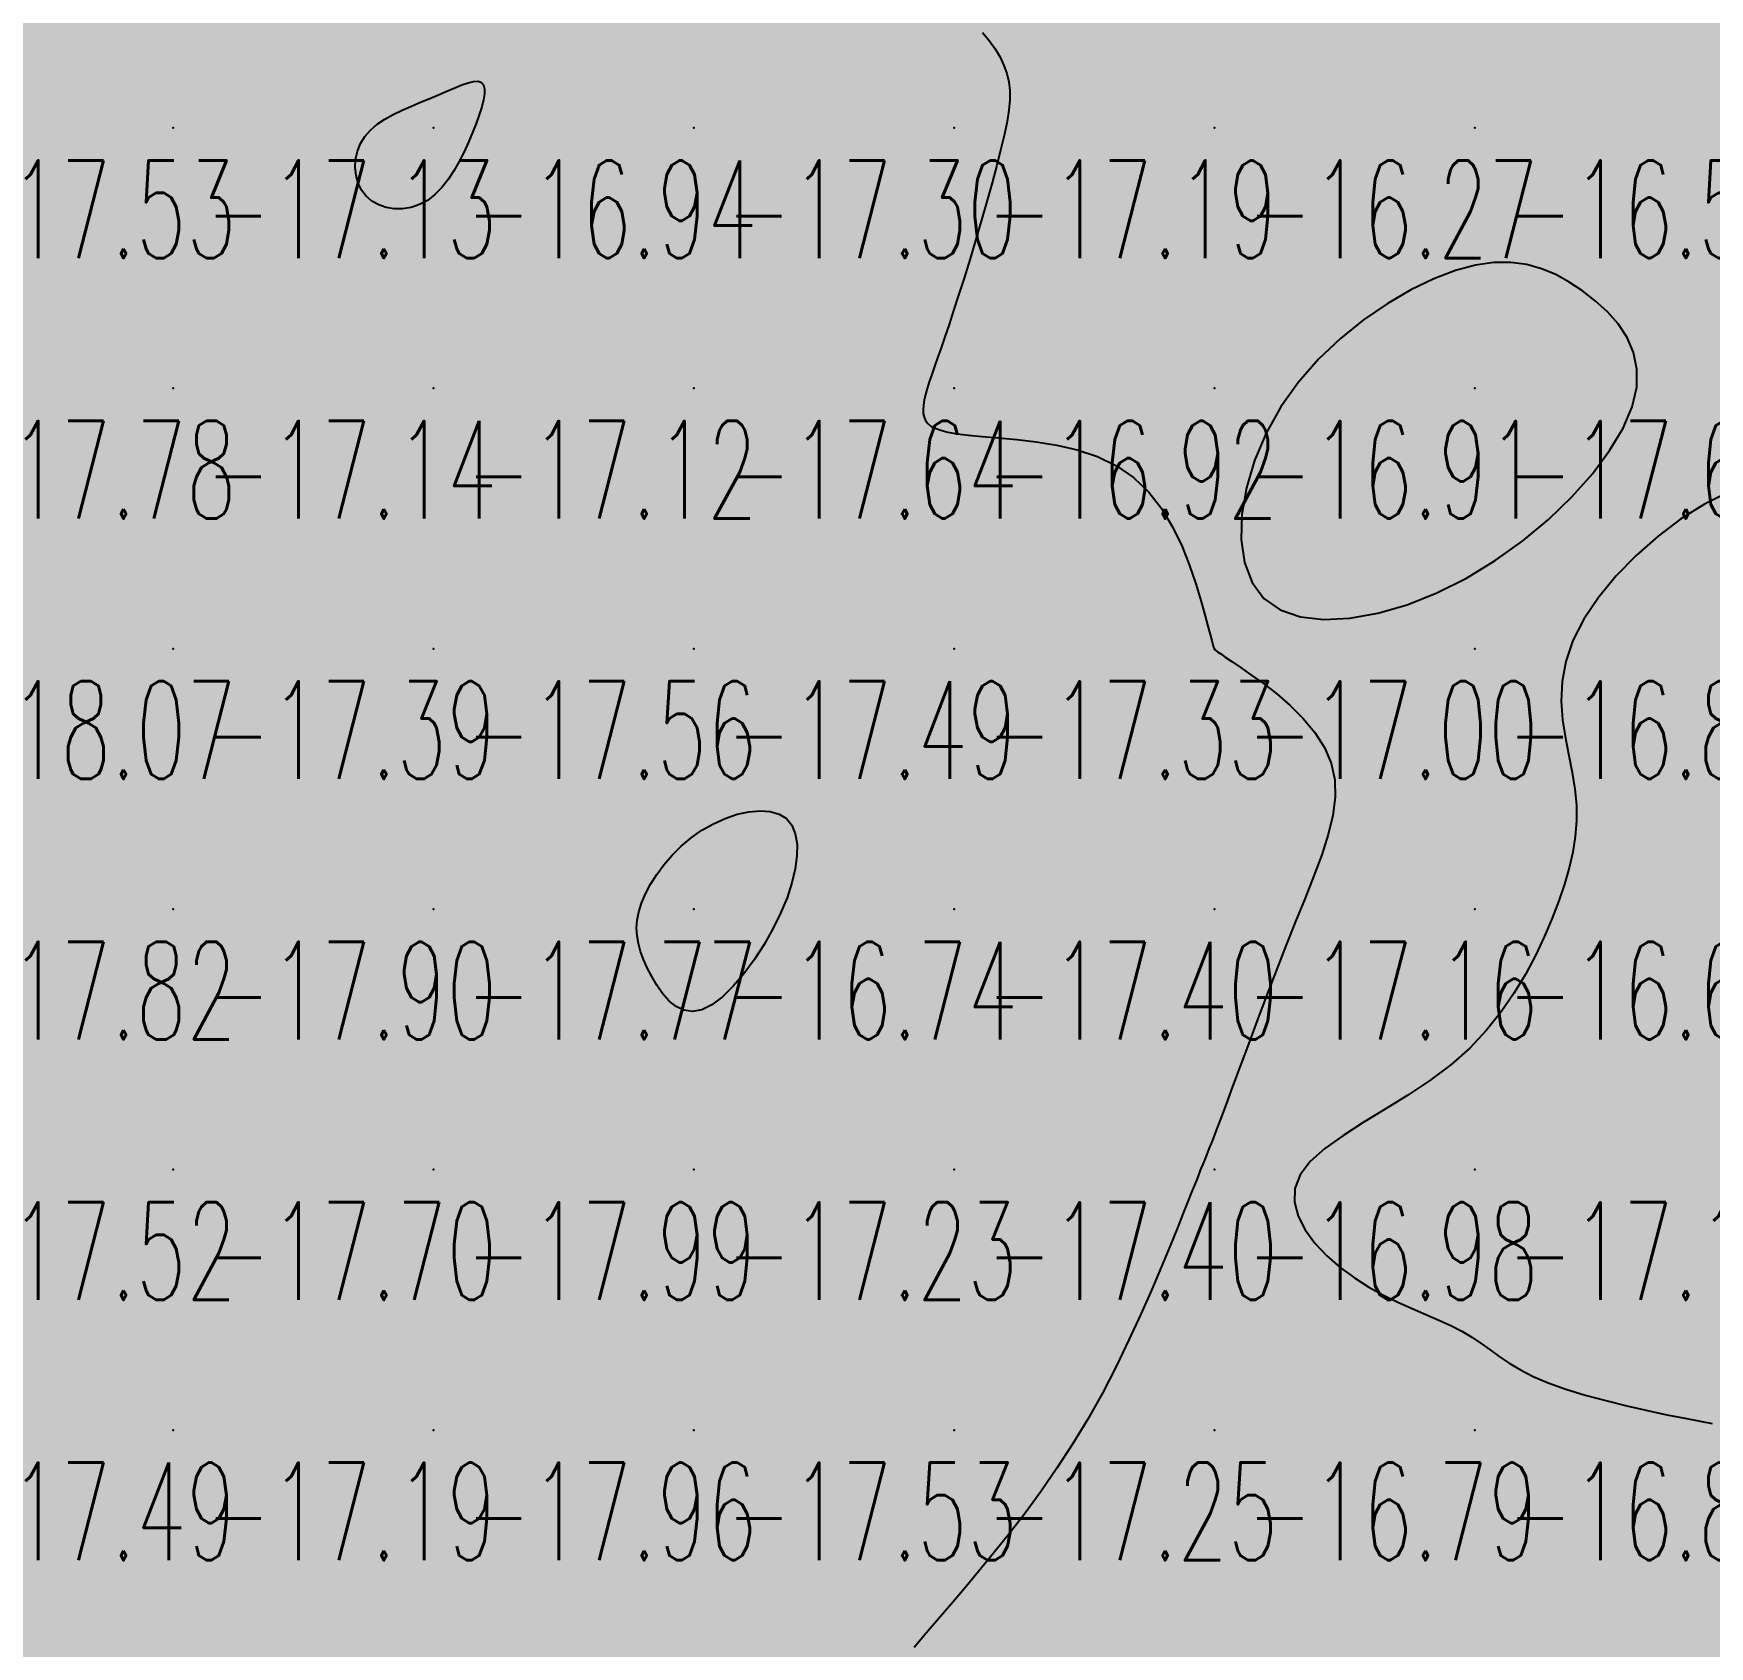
# Model space of a CAD drawing. Header units: millimetres. Extents: x 88261 to 90953, y 390274 to 392322.
# Drawn here: x 89624.9 to 89689.3, y 390618.9 to 390680.9 of the extents above; entities that cross this region are included whole.
import ezdxf
from ezdxf.enums import TextEntityAlignment as Align

# ---------------------------------------------------------------- set-up
doc = ezdxf.new("R2010")
doc.units = ezdxf.units.MM
doc.header["$LTSCALE"] = 25
for name, color, linetype in [('CN_03_00', 7, 'Continuous'), ('COTEAlt', 7, 'Continuous'), ('TN_COLORIAGE', 7, 'Continuous')]:
    doc.layers.add(name, color=color, linetype=linetype)
doc.styles.add('Simplex 1.0', font='Simplex.shx', dxfattribs={"width": 0.99, "height": 2.5})
doc.styles.get("Standard").update_dxf_attribs({"font": 'times.ttf'})

# ---------------------------------------------------------------- blocks, each defined once
blk = doc.blocks.new('COTE')
at = {"color": 0}
blk.add_point((0, 0), dxfattribs=at)
at = {"layer": 'COTEAlt'}
blk.add_attdef('ALT', text='', height=3.75, dxfattribs=at).set_placement((1.25, -1.25), align=Align.TOP_LEFT)

msp = doc.modelspace()

# ---------------------------------------------------------------- linework, layer by layer
at = {"layer": 'CN_03_00', "elevation": -17, "flags": 128}
for points in [[(89661.333, 390680.902), (89661.593, 390680.591), (89661.818, 390680.274), (89662.008, 390679.955), (89662.159, 390679.638), (89662.271, 390679.325), (89662.344, 390679.006), (89662.38, 390678.674), (89662.38, 390678.316), (89662.344, 390677.925), (89662.276, 390677.488), (89662.175, 390676.997), (89662.044, 390676.441), (89661.884, 390675.814), (89661.701, 390675.13), (89661.499, 390674.407), (89661.285, 390673.662), (89661.064, 390672.913), (89660.843, 390672.178), (89660.625, 390671.473), (89660.419, 390670.818), (89660.227, 390670.225), (89660.05, 390669.694), (89659.889, 390669.218), (89659.742, 390668.793), (89659.609, 390668.413), (89659.491, 390668.072), (89659.385, 390667.765), (89659.292, 390667.487), (89659.213, 390667.233), (89659.147, 390667.001), (89659.097, 390666.79), (89659.065, 390666.598), (89659.052, 390666.425), (89659.061, 390666.269), (89659.092, 390666.129), (89659.147, 390666.003), (89659.23, 390665.892), (89659.348, 390665.792), (89659.511, 390665.704), (89659.728, 390665.626), (89660.009, 390665.556), (89660.362, 390665.494), (89660.798, 390665.438), (89661.326, 390665.387), (89661.949, 390665.338), (89662.649, 390665.277), (89663.402, 390665.19), (89664.186, 390665.061), (89664.975, 390664.875), (89665.746, 390664.616), (89666.476, 390664.269), (89667.14, 390663.819), (89667.721, 390663.258), (89668.219, 390662.609), (89668.642, 390661.901), (89668.997, 390661.166), (89669.29, 390660.432), (89669.529, 390659.73), (89669.721, 390659.091), (89669.873, 390658.544), (89669.991, 390658.111), (89670.079, 390657.785), (89670.143, 390657.551), (89670.186, 390657.394), (89670.212, 390657.297), (89670.226, 390657.247), (89670.232, 390657.226), (89670.234, 390657.221), (89670.237, 390657.217), (89670.252, 390657.205), (89670.291, 390657.178), (89670.364, 390657.127), (89670.483, 390657.044), (89670.66, 390656.922), (89670.906, 390656.753), (89671.233, 390656.529), (89671.645, 390656.244), (89672.121, 390655.901), (89672.633, 390655.504), (89673.151, 390655.056), (89673.648, 390654.562), (89674.096, 390654.026), (89674.464, 390653.453), (89674.726, 390652.846), (89674.861, 390652.208), (89674.876, 390651.54), (89674.788, 390650.838), (89674.613, 390650.101), (89674.366, 390649.328), (89674.065, 390648.516), (89673.724, 390647.664), (89673.36, 390646.77), (89672.988, 390645.835), (89672.614, 390644.877), (89672.246, 390643.914), (89671.888, 390642.968), (89671.547, 390642.059), (89671.23, 390641.205), (89670.941, 390640.429), (89670.688, 390639.749), (89670.474, 390639.18), (89670.296, 390638.714), (89670.151, 390638.337), (89670.032, 390638.035), (89669.936, 390637.795), (89669.858, 390637.603), (89669.793, 390637.445), (89669.737, 390637.307), (89669.684, 390637.174), (89669.627, 390637.031), (89669.561, 390636.86), (89669.476, 390636.645), (89669.367, 390636.368), (89669.226, 390636.013), (89669.045, 390635.562), (89668.818, 390634.999), (89668.54, 390634.313), (89668.212, 390633.519), (89667.837, 390632.637), (89667.418, 390631.689), (89666.96, 390630.697), (89666.465, 390629.68), (89665.937, 390628.66), (89665.38, 390627.659), (89664.797, 390626.694), (89664.195, 390625.77), (89663.583, 390624.887), (89662.968, 390624.049), (89662.359, 390623.255), (89661.762, 390622.508), (89661.186, 390621.809), (89660.638, 390621.159), (89660.125, 390620.556), (89659.639, 390619.989), (89659.173, 390619.44), (89658.716, 390618.895)], [(89689.957, 390663.245), (89689.061, 390662.792), (89688.16, 390662.224), (89687.28, 390661.561), (89686.443, 390660.824), (89685.673, 390660.034), (89684.995, 390659.212), (89684.43, 390658.377), (89684.004, 390657.551), (89683.732, 390656.75), (89683.593, 390655.977), (89683.563, 390655.231), (89683.614, 390654.509), (89683.719, 390653.812), (89683.85, 390653.136), (89683.982, 390652.482), (89684.086, 390651.848), (89684.142, 390651.231), (89684.146, 390650.626), (89684.1, 390650.027), (89684.008, 390649.427), (89683.871, 390648.821), (89683.691, 390648.201), (89683.471, 390647.562), (89683.213, 390646.897), (89682.919, 390646.203), (89682.582, 390645.486), (89682.197, 390644.756), (89681.758, 390644.024), (89681.257, 390643.299), (89680.688, 390642.59), (89680.046, 390641.907), (89679.323, 390641.261), (89678.521, 390640.658), (89677.668, 390640.092), (89676.801, 390639.556), (89675.957, 390639.042), (89675.171, 390638.541), (89674.48, 390638.046), (89673.921, 390637.549), (89673.53, 390637.041), (89673.332, 390636.517), (89673.332, 390636.517), (89673.315, 390635.983), (89673.453, 390635.449), (89673.721, 390634.923), (89674.096, 390634.414), (89674.553, 390633.931), (89675.068, 390633.484), (89675.616, 390633.08), (89676.175, 390632.727), (89676.736, 390632.419), (89677.291, 390632.146), (89677.835, 390631.902), (89678.359, 390631.677), (89678.857, 390631.464), (89679.322, 390631.253), (89679.748, 390631.036), (89680.13, 390630.807), (89680.484, 390630.567), (89680.828, 390630.319), (89681.182, 390630.065), (89681.563, 390629.808), (89681.991, 390629.551), (89682.484, 390629.298), (89683.061, 390629.05), (89683.732, 390628.81), (89684.477, 390628.582), (89685.268, 390628.368), (89686.075, 390628.169), (89686.869, 390627.988), (89687.622, 390627.827), (89688.306, 390627.69), (89688.891, 390627.578), (89689.359, 390627.493)]]:
    msp.add_lwpolyline(points, dxfattribs=at)
for points in [[(89637.489, 390674.853), (89637.36, 390675.12), (89637.278, 390675.411), (89637.244, 390675.717), (89637.26, 390676.029), (89637.325, 390676.339), (89637.441, 390676.636), (89637.607, 390676.911), (89637.824, 390677.158), (89638.084, 390677.378), (89638.38, 390677.575), (89638.703, 390677.754), (89639.046, 390677.919), (89639.399, 390678.073), (89639.756, 390678.221), (89640.107, 390678.367), (89640.445, 390678.513), (89640.767, 390678.654), (89641.066, 390678.783), (89641.339, 390678.892), (89641.582, 390678.973), (89641.791, 390679.021), (89641.961, 390679.027), (89642.088, 390678.985), (89642.17, 390678.889), (89642.208, 390678.741), (89642.207, 390678.548), (89642.171, 390678.314), (89642.103, 390678.043), (89642.008, 390677.741), (89641.89, 390677.412), (89641.752, 390677.062), (89641.598, 390676.696), (89641.427, 390676.323), (89641.239, 390675.951), (89641.033, 390675.592), (89640.809, 390675.253), (89640.565, 390674.944), (89640.3, 390674.675), (89640.014, 390674.455), (89639.708, 390674.292), (89639.388, 390674.185), (89639.064, 390674.133), (89638.743, 390674.133), (89638.434, 390674.183), (89638.146, 390674.283), (89637.886, 390674.429), (89637.665, 390674.62), (89637.489, 390674.853)], [(89686.46, 390667.286), (89686.47, 390667.979), (89686.34, 390668.612), (89686.092, 390669.187), (89685.749, 390669.709), (89685.333, 390670.18), (89684.867, 390670.604), (89684.373, 390670.983), (89683.868, 390671.32), (89683.349, 390671.606), (89682.809, 390671.832), (89682.239, 390671.99), (89681.631, 390672.071), (89680.977, 390672.065), (89680.269, 390671.964), (89679.498, 390671.758), (89678.663, 390671.441), (89677.78, 390671.015), (89676.873, 390670.488), (89675.966, 390669.865), (89675.081, 390669.152), (89674.241, 390668.354), (89673.471, 390667.478), (89672.793, 390666.53), (89672.228, 390665.519), (89671.785, 390664.473), (89671.474, 390663.422), (89671.3, 390662.397), (89671.273, 390661.428), (89671.399, 390660.548), (89671.686, 390659.786), (89672.142, 390659.174), (89672.769, 390658.735), (89673.546, 390658.467), (89674.448, 390658.362), (89675.448, 390658.409), (89676.522, 390658.601), (89677.642, 390658.927), (89678.783, 390659.38), (89679.919, 390659.949), (89681.026, 390660.623), (89682.082, 390661.383), (89683.069, 390662.208), (89683.967, 390663.075), (89684.757, 390663.962), (89685.42, 390664.848), (89685.937, 390665.712), (89686.288, 390666.53), (89686.46, 390667.286)], [(89648.317, 390645.309), (89648.202, 390645.618), (89648.118, 390645.918), (89648.066, 390646.215), (89648.05, 390646.514), (89648.073, 390646.82), (89648.136, 390647.138), (89648.242, 390647.472), (89648.393, 390647.827), (89648.588, 390648.195), (89648.825, 390648.57), (89649.101, 390648.944), (89649.414, 390649.308), (89649.763, 390649.656), (89650.145, 390649.979), (89650.558, 390650.27), (89650.999, 390650.521), (89651.455, 390650.727), (89651.914, 390650.882), (89652.364, 390650.982), (89652.79, 390651.02), (89653.181, 390650.992), (89653.523, 390650.893), (89653.803, 390650.717), (89654.01, 390650.462), (89654.145, 390650.132), (89654.211, 390649.738), (89654.209, 390649.287), (89654.143, 390648.788), (89654.015, 390648.249), (89653.827, 390647.679), (89653.583, 390647.086), (89653.285, 390646.48), (89652.944, 390645.878), (89652.569, 390645.299), (89652.171, 390644.76), (89651.761, 390644.281), (89651.348, 390643.879), (89650.944, 390643.572), (89650.558, 390643.38), (89650.199, 390643.315), (89649.869, 390643.363), (89649.566, 390643.507), (89649.292, 390643.726), (89649.044, 390644.003), (89648.824, 390644.318), (89648.629, 390644.652), (89648.46, 390644.988), (89648.317, 390645.309)]]:
    msp.add_lwpolyline(points, close=True, dxfattribs=at)
at = {"layer": 'TN_COLORIAGE', "color": 193}
for points in [[(89620.249, 390687.239, -17.303), (89620.249, 390677.239, -17.303), (89630.249, 390687.239, -17.303)], [(89620.249, 390677.239, -17.303), (89630.249, 390677.239, -17.303), (89630.249, 390687.239, -17.303)], [(89640.249, 390687.239, -17), (89640.249, 390678.346, -17), (89630.249, 390677.239, -17), (89637.056, 390677.239, -17)], [(89630.249, 390687.239, -17.487), (89630.249, 390677.239, -17.487), (89640.249, 390687.239, -17.487)], [(89640.249, 390687.239, -17), (89640.249, 390678.346, -17), (89650.249, 390687.239, -17), (89642.591, 390679.581, -17)], [(89650.249, 390677.239, -17), (89641.918, 390677.239, -17), (89650.249, 390687.239, -17), (89642.591, 390679.581, -17)], [(89650.249, 390677.239, -17), (89656.373, 390683.364, -17), (89650.249, 390687.239, -17), (89655.336, 390687.239, -17)], [(89650.249, 390677.239, -17), (89656.373, 390683.364, -17), (89660.249, 390677.239, -17), (89660.249, 390682.277, -17)], [(89662.588, 390679.578, -17.194), (89660.249, 390682.277, -17.194), (89660.249, 390677.239, -17.194)], [(89662.357, 390677.239, -17.194), (89662.588, 390679.578, -17.194), (89660.249, 390677.239, -17.194)], [(89620.249, 390667.239, -17.129), (89630.249, 390667.239, -17.129), (89630.249, 390677.239, -17.129)], [(89620.249, 390677.239, -17.129), (89620.249, 390667.239, -17.129), (89630.249, 390677.239, -17.129)], [(89630.249, 390667.239, -17), (89637.172, 390674.162, -17), (89630.249, 390677.239, -17), (89637.056, 390677.239, -17)], [(89650.249, 390677.239, -17), (89641.918, 390677.239, -17), (89640.249, 390667.239, -17), (89640.249, 390673.833, -17)], [(89640.249, 390667.239, -17.302), (89650.249, 390667.239, -17.302), (89650.249, 390677.239, -17.302)], [(89650.249, 390677.239, -17.194), (89650.249, 390667.239, -17.194), (89660.249, 390677.239, -17.194)], [(89650.249, 390667.239, -17), (89659.159, 390667.239, -17), (89660.249, 390677.239, -17), (89660.249, 390670.107, -17)], [(89662.357, 390677.239, -17.194), (89660.249, 390670.107, -17.194), (89660.249, 390677.239, -17.194)], [(89630.249, 390667.239, -17), (89637.172, 390674.162, -17), (89640.249, 390667.239, -17), (89640.249, 390673.833, -17)], [(89680.249, 390672.971, -17.608), (89671.562, 390667.239, -17.608), (89680.249, 390667.239, -17.608)], [(89684.432, 390671.422, -17.608), (89680.249, 390672.971, -17.608), (89680.249, 390667.239, -17.608)], [(89684.432, 390671.422, -17.608), (89688.261, 390667.239, -17.608), (89680.249, 390667.239, -17.608)], [(89620.249, 390659.633, -17.136), (89620.998, 390657.988, -17.136), (89620.249, 390667.239, -17.136), (89630.249, 390667.239, -17.136)], [(89621.282, 390657.239, -17.136), (89620.998, 390657.988, -17.136), (89630.249, 390657.239, -17.136), (89630.249, 390667.239, -17.136)], [(89630.249, 390667.239, -17.117), (89630.249, 390657.239, -17.117), (89640.249, 390667.239, -17.117)], [(89630.249, 390657.239, -17.117), (89640.249, 390657.239, -17.117), (89640.249, 390667.239, -17.117)], [(89640.249, 390657.239, -17.638), (89650.249, 390657.239, -17.638), (89650.249, 390667.239, -17.638)], [(89640.249, 390667.239, -17.638), (89640.249, 390657.239, -17.638), (89650.249, 390667.239, -17.638)], [(89650.249, 390667.239, -17), (89659.159, 390667.239, -17), (89650.249, 390657.239, -17), (89658.868, 390665.859, -17)], [(89680.249, 390658.8, -17.608), (89670.26, 390657.251, -17.608), (89680.249, 390667.239, -17.608)], [(89671.562, 390667.239, -17.608), (89670.26, 390657.251, -17.608), (89680.249, 390667.239, -17.608)], [(89688.261, 390667.239, -17.608), (89680.249, 390658.8, -17.608), (89680.249, 390667.239, -17.608)], [(89650.249, 390657.239, -17), (89658.868, 390665.859, -17), (89660.249, 390657.239, -17), (89660.249, 390665.346, -17)], [(89668.091, 390665.082, -17.334), (89660.249, 390665.346, -17.334), (89660.249, 390657.239, -17.334)], [(89668.091, 390665.082, -17.334), (89670.229, 390657.239, -17.334), (89660.249, 390657.239, -17.334)], [(89690.249, 390664.693, -17.441), (89682.279, 390657.239, -17.441), (89690.249, 390657.239, -17.441)], [(89620.249, 390654.389, -17.393), (89621.282, 390657.239, -17.393), (89620.249, 390647.239, -17.393), (89630.249, 390657.239, -17.393)], [(89620.249, 390647.239, -17.393), (89630.249, 390647.239, -17.393), (89630.249, 390657.239, -17.393)], [(89630.249, 390657.239, -17.561), (89630.249, 390647.239, -17.561), (89640.249, 390657.239, -17.561)], [(89630.249, 390647.239, -17.561), (89640.249, 390647.239, -17.561), (89640.249, 390657.239, -17.561)], [(89640.249, 390657.239, -17.487), (89640.249, 390647.239, -17.487), (89650.249, 390657.239, -17.487)], [(89640.249, 390647.239, -17), (89647.753, 390647.239, -17), (89650.249, 390657.239, -17), (89650.249, 390650.697, -17)], [(89650.249, 390657.239, -17), (89650.249, 390650.697, -17), (89660.249, 390657.239, -17), (89654.601, 390651.592, -17)], [(89660.249, 390647.239, -17), (89654.161, 390647.239, -17), (89660.249, 390657.239, -17), (89654.601, 390651.592, -17)], [(89660.249, 390647.239, -17), (89670.232, 390657.223, -17), (89660.249, 390657.239, -17), (89670.229, 390657.239, -17)], [(89660.249, 390647.239, -17), (89670.232, 390657.223, -17), (89670.249, 390647.239, -17), (89670.249, 390657.198, -17)], [(89676.168, 390653.159, -17.163), (89670.249, 390657.198, -17.163), (89670.249, 390647.239, -17.163)], [(89684.662, 390651.652, -17.441), (89682.279, 390657.239, -17.441), (89690.249, 390657.239, -17.441)], [(89690.249, 390647.239, -17), (89683.592, 390647.239, -17), (89690.249, 390657.239, -17), (89684.662, 390651.652, -17)], [(89673.436, 390647.239, -17.163), (89676.168, 390653.159, -17.163), (89670.249, 390647.239, -17.163)], [(89620.249, 390637.239, -17.903), (89630.249, 390637.239, -17.903), (89630.249, 390647.239, -17.903)], [(89620.249, 390647.239, -17.903), (89620.249, 390637.239, -17.903), (89630.249, 390647.239, -17.903)], [(89630.249, 390647.239, -17.774), (89630.249, 390637.239, -17.774), (89640.249, 390647.239, -17.774)], [(89630.249, 390637.239, -17.774), (89640.249, 390637.239, -17.774), (89640.249, 390647.239, -17.774)], [(89640.249, 390637.239, -17), (89648.19, 390645.181, -17), (89640.249, 390647.239, -17), (89647.753, 390647.239, -17)], [(89660.249, 390647.239, -17), (89654.161, 390647.239, -17), (89650.249, 390637.239, -17), (89650.249, 390641.966, -17)], [(89650.249, 390637.239, -17.4), (89660.249, 390637.239, -17.4), (89660.249, 390647.239, -17.4)], [(89660.249, 390637.239, -17), (89669.696, 390637.239, -17), (89670.249, 390647.239, -17), (89670.249, 390638.503, -17)], [(89660.249, 390647.239, -17.163), (89660.249, 390637.239, -17.163), (89670.249, 390647.239, -17.163)], [(89673.436, 390647.239, -17.163), (89670.249, 390638.503, -17.163), (89670.249, 390647.239, -17.163)], [(89690.249, 390647.239, -17), (89683.592, 390647.239, -17), (89680.249, 390637.239, -17), (89680.249, 390640.772, -17)], [(89680.249, 390637.239, -17.694), (89690.249, 390637.239, -17.694), (89690.249, 390647.239, -17.694)], [(89640.249, 390637.239, -17), (89648.19, 390645.181, -17), (89650.249, 390637.239, -17), (89650.249, 390641.966, -17)], [(89680.249, 390640.772, -17.19), (89671.351, 390637.239, -17.19), (89680.249, 390637.239, -17.19)], [(89620.249, 390627.239, -17.702), (89630.249, 390627.239, -17.702), (89630.249, 390637.239, -17.702)], [(89620.249, 390637.239, -17.702), (89620.249, 390627.239, -17.702), (89630.249, 390637.239, -17.702)], [(89630.249, 390627.239, -17.993), (89640.249, 390627.239, -17.993), (89640.249, 390637.239, -17.993)], [(89630.249, 390637.239, -17.993), (89630.249, 390627.239, -17.993), (89640.249, 390637.239, -17.993)], [(89640.249, 390637.239, -17.231), (89640.249, 390627.239, -17.231), (89650.249, 390637.239, -17.231)], [(89640.249, 390627.239, -17.231), (89650.249, 390627.239, -17.231), (89650.249, 390637.239, -17.231)], [(89650.249, 390637.239, -17.403), (89650.249, 390627.239, -17.403), (89660.249, 390637.239, -17.403)], [(89650.249, 390627.239, -17.403), (89660.249, 390627.239, -17.403), (89660.249, 390637.239, -17.403)], [(89660.249, 390637.239, -17), (89669.696, 390637.239, -17), (89660.249, 390627.239, -17), (89669.389, 390636.379, -17)], [(89675.523, 390632.514, -17.19), (89671.351, 390637.239, -17.19), (89680.249, 390637.239, -17.19)], [(89675.523, 390632.514, -17.19), (89680.249, 390631.186, -17.19), (89680.249, 390637.239, -17.19)], [(89690.249, 390637.239, -17), (89681.967, 390628.957, -17), (89680.249, 390637.239, -17), (89680.249, 390631.186, -17)], [(89681.967, 390628.957, -17.598), (89690.249, 390627.283, -17.598), (89690.249, 390637.239, -17.598)], [(89665.661, 390627.239, -17.251), (89669.389, 390636.379, -17.251), (89660.249, 390627.239, -17.251)], [(89620.249, 390617.239, -17.195), (89630.249, 390617.239, -17.195), (89630.249, 390627.239, -17.195)], [(89620.249, 390627.239, -17.195), (89620.249, 390617.239, -17.195), (89630.249, 390627.239, -17.195)], [(89630.249, 390617.239, -17.961), (89640.249, 390617.239, -17.961), (89640.249, 390627.239, -17.961)], [(89630.249, 390627.239, -17.961), (89630.249, 390617.239, -17.961), (89640.249, 390627.239, -17.961)], [(89640.249, 390617.239, -17.533), (89650.249, 390617.239, -17.533), (89650.249, 390627.239, -17.533)], [(89640.249, 390627.239, -17.533), (89640.249, 390617.239, -17.533), (89650.249, 390627.239, -17.533)], [(89650.249, 390627.239, -17.251), (89650.249, 390617.239, -17.251), (89660.249, 390627.239, -17.251)], [(89650.249, 390617.239, -17), (89657.175, 390617.239, -17), (89660.249, 390627.239, -17), (89660.249, 390620.618, -17)], [(89665.661, 390627.239, -17.251), (89660.249, 390620.618, -17.251), (89660.249, 390627.239, -17.251)]]:
    msp.add_solid(points, dxfattribs=at)
at = {"layer": 'TN_COLORIAGE', "color": 183}
for points in [[(89660.249, 390682.277, -16.365), (89662.588, 390679.578, -16.365), (89660.249, 390687.239, -16.365), (89670.249, 390687.239, -16.365)], [(89662.588, 390679.578, -16.274), (89662.357, 390677.239, -16.274), (89670.249, 390687.239, -16.274), (89670.249, 390677.239, -16.274)], [(89670.249, 390687.239, -16.557), (89670.249, 390677.239, -16.557), (89680.249, 390687.239, -16.557)], [(89670.249, 390677.239, -16.557), (89680.249, 390677.239, -16.557), (89680.249, 390687.239, -16.557)], [(89680.249, 390677.239, -16.826), (89690.249, 390677.239, -16.826), (89690.249, 390687.239, -16.826)], [(89680.249, 390687.239, -16.826), (89680.249, 390677.239, -16.826), (89690.249, 390687.239, -16.826)], [(89642.591, 390679.581, -16.939), (89640.249, 390678.346, -16.939), (89640.249, 390677.239, -16.939)], [(89642.591, 390679.581, -16.939), (89641.918, 390677.239, -16.939), (89640.249, 390677.239, -16.939)], [(89637.056, 390677.239, -16.939), (89640.249, 390678.346, -16.939), (89640.249, 390677.239, -16.939)], [(89637.056, 390677.239, -16.939), (89637.172, 390674.162, -16.939), (89640.249, 390677.239, -16.939)], [(89640.249, 390673.833, -16.939), (89637.172, 390674.162, -16.939), (89640.249, 390677.239, -16.939)], [(89640.249, 390673.833, -16.939), (89641.918, 390677.239, -16.939), (89640.249, 390677.239, -16.939)], [(89660.249, 390667.239, -16.274), (89670.249, 390667.239, -16.274), (89670.249, 390677.239, -16.274)], [(89660.249, 390670.107, -16.274), (89662.357, 390677.239, -16.274), (89660.249, 390667.239, -16.274), (89670.249, 390677.239, -16.274)], [(89670.249, 390677.239, -16.548), (89670.249, 390667.239, -16.548), (89680.249, 390677.239, -16.548)], [(89671.562, 390667.239, -16.548), (89680.249, 390672.971, -16.548), (89670.249, 390667.239, -16.548), (89680.249, 390677.239, -16.548)], [(89680.249, 390672.971, -16.155), (89684.432, 390671.422, -16.155), (89680.249, 390677.239, -16.155), (89690.249, 390677.239, -16.155)], [(89688.261, 390667.239, -16.155), (89684.432, 390671.422, -16.155), (89690.249, 390667.239, -16.155), (89690.249, 390677.239, -16.155)], [(89660.249, 390670.107, -16.922), (89659.159, 390667.239, -16.922), (89660.249, 390667.239, -16.922)], [(89660.249, 390665.346, -16.922), (89658.868, 390665.859, -16.922), (89660.249, 390667.239, -16.922)], [(89658.868, 390665.859, -16.922), (89659.159, 390667.239, -16.922), (89660.249, 390667.239, -16.922)], [(89660.249, 390665.346, -16.908), (89668.091, 390665.082, -16.908), (89660.249, 390667.239, -16.908), (89670.249, 390667.239, -16.908)], [(89670.229, 390657.239, -16.908), (89668.091, 390665.082, -16.908), (89670.249, 390657.239, -16.908), (89670.249, 390667.239, -16.908)], [(89670.26, 390657.251, -16.908), (89671.562, 390667.239, -16.908), (89670.249, 390657.239, -16.908), (89670.249, 390667.239, -16.908)], [(89680.249, 390658.8, -16.849), (89688.261, 390667.239, -16.849), (89680.249, 390657.239, -16.849), (89690.249, 390667.239, -16.849)], [(89682.279, 390657.239, -16.849), (89690.249, 390664.693, -16.849), (89680.249, 390657.239, -16.849), (89690.249, 390667.239, -16.849)], [(89670.26, 390657.251, -16.888), (89680.249, 390658.8, -16.888), (89670.249, 390657.239, -16.888), (89680.249, 390657.239, -16.888)], [(89670.229, 390657.239, -16.999), (89670.232, 390657.223, -16.999), (89670.249, 390657.239, -16.999)], [(89670.249, 390657.198, -16.999), (89670.232, 390657.223, -16.999), (89670.249, 390657.239, -16.999)], [(89670.249, 390657.198, -16.888), (89676.168, 390653.159, -16.888), (89670.249, 390657.239, -16.888), (89680.249, 390657.239, -16.888)], [(89676.168, 390653.159, -16.651), (89673.436, 390647.239, -16.651), (89680.249, 390657.239, -16.651), (89680.249, 390647.239, -16.651)], [(89682.279, 390657.239, -16.651), (89684.662, 390651.652, -16.651), (89680.249, 390657.239, -16.651), (89680.249, 390647.239, -16.651)], [(89654.601, 390651.592, -16.743), (89654.161, 390647.239, -16.743), (89650.249, 390647.239, -16.743)], [(89654.601, 390651.592, -16.743), (89650.249, 390650.697, -16.743), (89650.249, 390647.239, -16.743)], [(89684.662, 390651.652, -16.651), (89683.592, 390647.239, -16.651), (89680.249, 390647.239, -16.651)], [(89650.249, 390650.697, -16.743), (89647.753, 390647.239, -16.743), (89650.249, 390647.239, -16.743)], [(89647.753, 390647.239, -16.743), (89648.19, 390645.181, -16.743), (89650.249, 390647.239, -16.743)], [(89650.249, 390641.966, -16.743), (89648.19, 390645.181, -16.743), (89650.249, 390647.239, -16.743)], [(89650.249, 390641.966, -16.743), (89654.161, 390647.239, -16.743), (89650.249, 390647.239, -16.743)], [(89670.249, 390638.503, -16.651), (89673.436, 390647.239, -16.651), (89670.249, 390637.239, -16.651), (89680.249, 390647.239, -16.651)], [(89671.351, 390637.239, -16.651), (89680.249, 390640.772, -16.651), (89670.249, 390637.239, -16.651), (89680.249, 390647.239, -16.651)], [(89680.249, 390640.772, -16.651), (89683.592, 390647.239, -16.651), (89680.249, 390647.239, -16.651)], [(89670.249, 390638.503, -16.976), (89669.696, 390637.239, -16.976), (89670.249, 390637.239, -16.976)], [(89669.389, 390636.379, -16.788), (89665.661, 390627.239, -16.788), (89670.249, 390637.239, -16.788), (89670.249, 390627.239, -16.788)], [(89669.389, 390636.379, -16.976), (89669.696, 390637.239, -16.976), (89670.249, 390637.239, -16.976)], [(89671.351, 390637.239, -16.788), (89675.523, 390632.514, -16.788), (89670.249, 390637.239, -16.788), (89670.249, 390627.239, -16.788)], [(89680.249, 390631.186, -16.788), (89675.523, 390632.514, -16.788), (89680.249, 390627.239, -16.788), (89670.249, 390627.239, -16.788)], [(89680.249, 390631.186, -16.876), (89681.967, 390628.957, -16.876), (89680.249, 390627.239, -16.876)], [(89690.249, 390627.283, -16.876), (89681.967, 390628.957, -16.876), (89690.249, 390627.239, -16.876), (89680.249, 390627.239, -16.876)], [(89660.249, 390620.618, -16.788), (89665.661, 390627.239, -16.788), (89660.249, 390617.239, -16.788), (89670.249, 390627.239, -16.788)], [(89660.249, 390617.239, -16.788), (89670.249, 390617.239, -16.788), (89670.249, 390627.239, -16.788)], [(89670.249, 390617.239, -16.876), (89680.249, 390617.239, -16.876), (89680.249, 390627.239, -16.876)], [(89670.249, 390627.239, -16.876), (89670.249, 390617.239, -16.876), (89680.249, 390627.239, -16.876)], [(89680.249, 390627.239, -16.997), (89680.249, 390617.239, -16.997), (89690.249, 390627.239, -16.997)], [(89680.249, 390617.239, -16.997), (89690.249, 390617.239, -16.997), (89690.249, 390627.239, -16.997)], [(89660.249, 390620.618, -16.872), (89657.175, 390617.239, -16.872), (89660.249, 390617.239, -16.872)]]:
    msp.add_solid(points, dxfattribs=at)

# ---------------------------------------------------------------- block references
at = {"layer": 'COTEAlt'}
ref = msp.add_blockref('COTE', (89620.249, 390677.239), dxfattribs=at)
ref.add_attrib('ALT', '-17.53', dxfattribs={"height": 3.75, "style": 'Simplex 1.0', "width": 0.6}).set_placement((89621.499, 390675.989), align=Align.TOP_LEFT)
ref = msp.add_blockref('COTE', (89630.249, 390677.239), dxfattribs=at)
ref.add_attrib('ALT', '-17.13', dxfattribs={"height": 3.75, "style": 'Simplex 1.0', "width": 0.6}).set_placement((89631.499, 390675.989), align=Align.TOP_LEFT)
ref = msp.add_blockref('COTE', (89640.249, 390677.239), dxfattribs=at)
ref.add_attrib('ALT', '-16.94', dxfattribs={"height": 3.75, "style": 'Simplex 1.0', "width": 0.6}).set_placement((89641.499, 390675.989), align=Align.TOP_LEFT)
ref = msp.add_blockref('COTE', (89650.249, 390677.239), dxfattribs=at)
ref.add_attrib('ALT', '-17.30', dxfattribs={"height": 3.75, "style": 'Simplex 1.0', "width": 0.6}).set_placement((89651.499, 390675.989), align=Align.TOP_LEFT)
ref = msp.add_blockref('COTE', (89660.249, 390677.239), dxfattribs=at)
ref.add_attrib('ALT', '-17.19', dxfattribs={"height": 3.75, "style": 'Simplex 1.0', "width": 0.6}).set_placement((89661.499, 390675.989), align=Align.TOP_LEFT)
ref = msp.add_blockref('COTE', (89670.249, 390677.239), dxfattribs=at)
ref.add_attrib('ALT', '-16.27', dxfattribs={"height": 3.75, "style": 'Simplex 1.0', "width": 0.6}).set_placement((89671.499, 390675.989), align=Align.TOP_LEFT)
ref = msp.add_blockref('COTE', (89680.249, 390677.239), dxfattribs=at)
ref.add_attrib('ALT', '-16.55', dxfattribs={"height": 3.75, "style": 'Simplex 1.0', "width": 0.6}).set_placement((89681.499, 390675.989), align=Align.TOP_LEFT)
ref = msp.add_blockref('COTE', (89620.249, 390667.239), dxfattribs=at)
ref.add_attrib('ALT', '-17.78', dxfattribs={"height": 3.75, "style": 'Simplex 1.0', "width": 0.6}).set_placement((89621.499, 390665.989), align=Align.TOP_LEFT)
ref = msp.add_blockref('COTE', (89630.249, 390667.239), dxfattribs=at)
ref.add_attrib('ALT', '-17.14', dxfattribs={"height": 3.75, "style": 'Simplex 1.0', "width": 0.6}).set_placement((89631.499, 390665.989), align=Align.TOP_LEFT)
ref = msp.add_blockref('COTE', (89640.249, 390667.239), dxfattribs=at)
ref.add_attrib('ALT', '-17.12', dxfattribs={"height": 3.75, "style": 'Simplex 1.0', "width": 0.6}).set_placement((89641.499, 390665.989), align=Align.TOP_LEFT)
ref = msp.add_blockref('COTE', (89650.249, 390667.239), dxfattribs=at)
ref.add_attrib('ALT', '-17.64', dxfattribs={"height": 3.75, "style": 'Simplex 1.0', "width": 0.6}).set_placement((89651.499, 390665.989), align=Align.TOP_LEFT)
ref = msp.add_blockref('COTE', (89660.249, 390667.239), dxfattribs=at)
ref.add_attrib('ALT', '-16.92', dxfattribs={"height": 3.75, "style": 'Simplex 1.0', "width": 0.6}).set_placement((89661.499, 390665.989), align=Align.TOP_LEFT)
ref = msp.add_blockref('COTE', (89670.249, 390667.239), dxfattribs=at)
ref.add_attrib('ALT', '-16.91', dxfattribs={"height": 3.75, "style": 'Simplex 1.0', "width": 0.6}).set_placement((89671.499, 390665.989), align=Align.TOP_LEFT)
ref = msp.add_blockref('COTE', (89680.249, 390667.239), dxfattribs=at)
ref.add_attrib('ALT', '-17.61', dxfattribs={"height": 3.75, "style": 'Simplex 1.0', "width": 0.6}).set_placement((89681.499, 390665.989), align=Align.TOP_LEFT)
ref = msp.add_blockref('COTE', (89620.249, 390657.239), dxfattribs=at)
ref.add_attrib('ALT', '-18.07', dxfattribs={"height": 3.75, "style": 'Simplex 1.0', "width": 0.6}).set_placement((89621.499, 390655.989), align=Align.TOP_LEFT)
ref = msp.add_blockref('COTE', (89630.249, 390657.239), dxfattribs=at)
ref.add_attrib('ALT', '-17.39', dxfattribs={"height": 3.75, "style": 'Simplex 1.0', "width": 0.6}).set_placement((89631.499, 390655.989), align=Align.TOP_LEFT)
ref = msp.add_blockref('COTE', (89640.249, 390657.239), dxfattribs=at)
ref.add_attrib('ALT', '-17.56', dxfattribs={"height": 3.75, "style": 'Simplex 1.0', "width": 0.6}).set_placement((89641.499, 390655.989), align=Align.TOP_LEFT)
ref = msp.add_blockref('COTE', (89650.249, 390657.239), dxfattribs=at)
ref.add_attrib('ALT', '-17.49', dxfattribs={"height": 3.75, "style": 'Simplex 1.0', "width": 0.6}).set_placement((89651.499, 390655.989), align=Align.TOP_LEFT)
ref = msp.add_blockref('COTE', (89660.249, 390657.239), dxfattribs=at)
ref.add_attrib('ALT', '-17.33', dxfattribs={"height": 3.75, "style": 'Simplex 1.0', "width": 0.6}).set_placement((89661.499, 390655.989), align=Align.TOP_LEFT)
ref = msp.add_blockref('COTE', (89670.249, 390657.239), dxfattribs=at)
ref.add_attrib('ALT', '-17.00', dxfattribs={"height": 3.75, "style": 'Simplex 1.0', "width": 0.6}).set_placement((89671.499, 390655.989), align=Align.TOP_LEFT)
ref = msp.add_blockref('COTE', (89680.249, 390657.239), dxfattribs=at)
ref.add_attrib('ALT', '-16.89', dxfattribs={"height": 3.75, "style": 'Simplex 1.0', "width": 0.6}).set_placement((89681.499, 390655.989), align=Align.TOP_LEFT)
ref = msp.add_blockref('COTE', (89620.249, 390647.239), dxfattribs=at)
ref.add_attrib('ALT', '-17.82', dxfattribs={"height": 3.75, "style": 'Simplex 1.0', "width": 0.6}).set_placement((89621.499, 390645.989), align=Align.TOP_LEFT)
ref = msp.add_blockref('COTE', (89630.249, 390647.239), dxfattribs=at)
ref.add_attrib('ALT', '-17.90', dxfattribs={"height": 3.75, "style": 'Simplex 1.0', "width": 0.6}).set_placement((89631.499, 390645.989), align=Align.TOP_LEFT)
ref = msp.add_blockref('COTE', (89640.249, 390647.239), dxfattribs=at)
ref.add_attrib('ALT', '-17.77', dxfattribs={"height": 3.75, "style": 'Simplex 1.0', "width": 0.6}).set_placement((89641.499, 390645.989), align=Align.TOP_LEFT)
ref = msp.add_blockref('COTE', (89650.249, 390647.239), dxfattribs=at)
ref.add_attrib('ALT', '-16.74', dxfattribs={"height": 3.75, "style": 'Simplex 1.0', "width": 0.6}).set_placement((89651.499, 390645.989), align=Align.TOP_LEFT)
ref = msp.add_blockref('COTE', (89660.249, 390647.239), dxfattribs=at)
ref.add_attrib('ALT', '-17.40', dxfattribs={"height": 3.75, "style": 'Simplex 1.0', "width": 0.6}).set_placement((89661.499, 390645.989), align=Align.TOP_LEFT)
ref = msp.add_blockref('COTE', (89670.249, 390647.239), dxfattribs=at)
ref.add_attrib('ALT', '-17.16', dxfattribs={"height": 3.75, "style": 'Simplex 1.0', "width": 0.6}).set_placement((89671.499, 390645.989), align=Align.TOP_LEFT)
ref = msp.add_blockref('COTE', (89680.249, 390647.239), dxfattribs=at)
ref.add_attrib('ALT', '-16.65', dxfattribs={"height": 3.75, "style": 'Simplex 1.0', "width": 0.6}).set_placement((89681.499, 390645.989), align=Align.TOP_LEFT)
ref = msp.add_blockref('COTE', (89620.249, 390637.239), dxfattribs=at)
ref.add_attrib('ALT', '-17.52', dxfattribs={"height": 3.75, "style": 'Simplex 1.0', "width": 0.6}).set_placement((89621.499, 390635.989), align=Align.TOP_LEFT)
ref = msp.add_blockref('COTE', (89630.249, 390637.239), dxfattribs=at)
ref.add_attrib('ALT', '-17.70', dxfattribs={"height": 3.75, "style": 'Simplex 1.0', "width": 0.6}).set_placement((89631.499, 390635.989), align=Align.TOP_LEFT)
ref = msp.add_blockref('COTE', (89640.249, 390637.239), dxfattribs=at)
ref.add_attrib('ALT', '-17.99', dxfattribs={"height": 3.75, "style": 'Simplex 1.0', "width": 0.6}).set_placement((89641.499, 390635.989), align=Align.TOP_LEFT)
ref = msp.add_blockref('COTE', (89650.249, 390637.239), dxfattribs=at)
ref.add_attrib('ALT', '-17.23', dxfattribs={"height": 3.75, "style": 'Simplex 1.0', "width": 0.6}).set_placement((89651.499, 390635.989), align=Align.TOP_LEFT)
ref = msp.add_blockref('COTE', (89660.249, 390637.239), dxfattribs=at)
ref.add_attrib('ALT', '-17.40', dxfattribs={"height": 3.75, "style": 'Simplex 1.0', "width": 0.6}).set_placement((89661.499, 390635.989), align=Align.TOP_LEFT)
ref = msp.add_blockref('COTE', (89670.249, 390637.239), dxfattribs=at)
ref.add_attrib('ALT', '-16.98', dxfattribs={"height": 3.75, "style": 'Simplex 1.0', "width": 0.6}).set_placement((89671.499, 390635.989), align=Align.TOP_LEFT)
ref = msp.add_blockref('COTE', (89680.249, 390637.239), dxfattribs=at)
ref.add_attrib('ALT', '-17.19', dxfattribs={"height": 3.75, "style": 'Simplex 1.0', "width": 0.6}).set_placement((89681.499, 390635.989), align=Align.TOP_LEFT)
ref = msp.add_blockref('COTE', (89620.249, 390627.239), dxfattribs=at)
ref.add_attrib('ALT', '-17.49', dxfattribs={"height": 3.75, "style": 'Simplex 1.0', "width": 0.6}).set_placement((89621.499, 390625.989), align=Align.TOP_LEFT)
ref = msp.add_blockref('COTE', (89630.249, 390627.239), dxfattribs=at)
ref.add_attrib('ALT', '-17.19', dxfattribs={"height": 3.75, "style": 'Simplex 1.0', "width": 0.6}).set_placement((89631.499, 390625.989), align=Align.TOP_LEFT)
ref = msp.add_blockref('COTE', (89640.249, 390627.239), dxfattribs=at)
ref.add_attrib('ALT', '-17.96', dxfattribs={"height": 3.75, "style": 'Simplex 1.0', "width": 0.6}).set_placement((89641.499, 390625.989), align=Align.TOP_LEFT)
ref = msp.add_blockref('COTE', (89650.249, 390627.239), dxfattribs=at)
ref.add_attrib('ALT', '-17.53', dxfattribs={"height": 3.75, "style": 'Simplex 1.0', "width": 0.6}).set_placement((89651.499, 390625.989), align=Align.TOP_LEFT)
ref = msp.add_blockref('COTE', (89660.249, 390627.239), dxfattribs=at)
ref.add_attrib('ALT', '-17.25', dxfattribs={"height": 3.75, "style": 'Simplex 1.0', "width": 0.6}).set_placement((89661.499, 390625.989), align=Align.TOP_LEFT)
ref = msp.add_blockref('COTE', (89670.249, 390627.239), dxfattribs=at)
ref.add_attrib('ALT', '-16.79', dxfattribs={"height": 3.75, "style": 'Simplex 1.0', "width": 0.6}).set_placement((89671.499, 390625.989), align=Align.TOP_LEFT)
ref = msp.add_blockref('COTE', (89680.249, 390627.239), dxfattribs=at)
ref.add_attrib('ALT', '-16.88', dxfattribs={"height": 3.75, "style": 'Simplex 1.0', "width": 0.6}).set_placement((89681.499, 390625.989), align=Align.TOP_LEFT)

doc.saveas('drawing.dxf')
